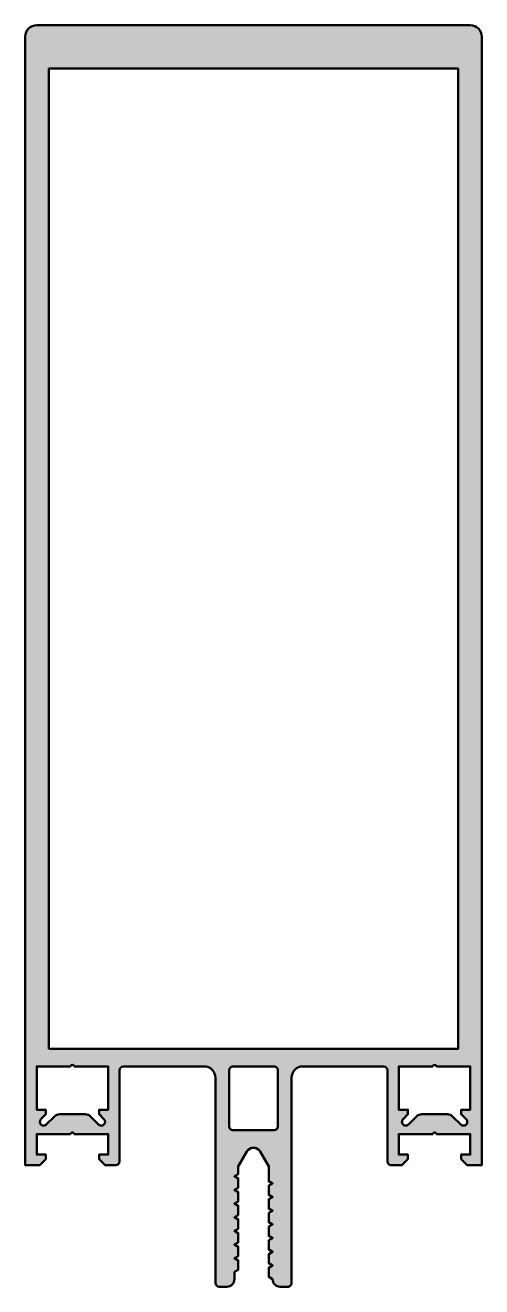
# Model space of a CAD drawing. Extents: x -30 to 30, y -16 to 150.
import ezdxf

# ---------------------------------------------------------------- set-up
doc = ezdxf.new("R2010")
doc.units = 0
doc.layers.add('0S-Alu contour', color=7, linetype='Continuous', lineweight=50)
doc.layers.add('0S-Alu hatch', color=252, linetype='Continuous', lineweight=25)

# ---------------------------------------------------------------- blocks, each defined once
blk = doc.blocks.new('324060__DA7AD60A_388D_4F4D_9008_A128CEB14BEE_')
at = {"layer": '0S-Alu hatch'}
h = blk.add_hatch(color=256, dxfattribs=at)
edge = h.paths.add_edge_path()
edge.add_arc((-28.50000000000007, 148.5000000000001), 1.500000000000014, 90, 180)
edge.add_line((-30.00000000000009, 148.5000000000001), (-30.00000000000007, 8.53e-14))
edge.add_line((-30.00000000000007, 8.53e-14), (-28.10000000000012, 8.53e-14))
edge.add_line((-28.10000000000012, 8.53e-14), (-27.30000000000003, 0.8000000000000113))
edge.add_line((-27.30000000000003, 0.8000000000000113), (-27.30000000000008, 1.400000000000034))
edge.add_line((-27.30000000000008, 1.400000000000034), (-28.50000000000007, 1.400000000000034))
edge.add_line((-28.50000000000007, 1.400000000000034), (-28.5000000000001, 4.099999999999994))
edge.add_line((-28.5000000000001, 4.099999999999994), (-24.0449489742784, 4.100000000000022))
edge.add_ellipse((-23.80000000000008, 4.049999999999982), major_axis=(-0.2500000000000059, 0), ratio=1, start_angle=191.5369590328246, end_angle=348.46304096717546, ccw=False)
edge.add_line((-23.55505102572177, 4.100000000000022), (-19.10000000000009, 4.100000000000022))
edge.add_line((-19.10000000000009, 4.100000000000022), (-19.10000000000009, 1.400000000000034))
edge.add_line((-19.10000000000009, 1.400000000000034), (-20.30000000000013, 1.400000000000034))
edge.add_line((-20.30000000000013, 1.400000000000034), (-20.30000000000015, 0.800000000000125))
edge.add_line((-20.30000000000015, 0.800000000000125), (-19.50000000000001, 0))
edge.add_line((-19.50000000000001, 0), (-18.10000000000008, 5.68e-14))
edge.add_arc((-18.1000000000001, 0.5000000000001137), 0.500000000000057, 270.0000000000025, 360)
edge.add_line((-17.60000000000004, 0.5000000000001137), (-17.60000000000009, 12.50000000000003))
edge.add_ellipse((-17.10000000000008, 12.50000000000006), major_axis=(-0.5000000000000107, 0), ratio=1, start_angle=270.00000000000284, end_angle=360, ccw=False)
edge.add_line((-17.10000000000011, 13.00000000000007), (-6.500000000000014, 12.99999999999994))
edge.add_ellipse((-6.500000000000009, 11.49999999999988), major_axis=(-1.500000000000056, 0), ratio=1, start_angle=180, end_angle=270.00000000000017, ccw=False)
edge.add_line((-4.99999999999995, 11.49999999999988), (-4.999999999999985, -15.49999999999988))
edge.add_arc((-4.499999999999928, -15.49999999999988), 0.500000000000057, 180, 270)
edge.add_line((-4.499999999999928, -15.99999999999994), (-3.500000000000056, -15.99999999999994))
edge.add_arc((-3.500000000000021, -14.99999999999988), 1.000000000000056, 269.999999999998, 360)
edge.add_line((-2.499999999999964, -14.99999999999988), (-2.499999999999957, -14.05277679671559))
edge.add_line((-2.499999999999957, -14.05277679671559), (-1.999999999999957, -13.76410166212076))
edge.add_line((-1.999999999999957, -13.76410166212076), (-1.999999999999985, -12.5414519313104))
edge.add_line((-1.999999999999985, -12.5414519313104), (-2.500000000000014, -12.25277679671558))
edge.add_line((-2.500000000000014, -12.25277679671558), (-1.999999999999985, -11.96410166212075))
edge.add_line((-1.999999999999985, -11.96410166212075), (-2, -10.74145193131045))
edge.add_line((-2, -10.74145193131045), (-2.499999999999957, -10.45277679671559))
edge.add_line((-2.499999999999957, -10.45277679671559), (-1.999999999999985, -10.16410166212077))
edge.add_line((-1.999999999999985, -10.16410166212077), (-1.999999999999985, -8.941451931310352))
edge.add_line((-1.999999999999985, -8.941451931310352), (-2.5, -8.652776796715585))
edge.add_line((-2.5, -8.652776796715585), (-1.999999999999985, -8.364101662120646))
edge.add_line((-1.999999999999985, -8.364101662120646), (-1.999999999999985, -7.141451931310456))
edge.add_line((-1.999999999999985, -7.141451931310456), (-2.499999999999985, -6.852776796715573))
edge.add_line((-2.499999999999985, -6.852776796715573), (-2.000000000000028, -6.564101662120719))
edge.add_line((-2.000000000000028, -6.564101662120719), (-1.999999999999928, -5.341451931310416))
edge.add_line((-1.999999999999928, -5.341451931310416), (-2.499999999999985, -5.052776796715505))
edge.add_line((-2.499999999999985, -5.052776796715505), (-1.999999999999985, -4.764101662120822))
edge.add_line((-1.999999999999985, -4.764101662120822), (-1.999999999999985, -3.541451931310348))
edge.add_line((-1.999999999999985, -3.541451931310348), (-2.500000000000028, -3.252776796715579))
edge.add_line((-2.500000000000028, -3.252776796715579), (-2, -2.964101662120754))
edge.add_line((-2, -2.964101662120754), (-2, -1.741451931310308))
edge.add_line((-2, -1.741451931310308), (-2.499999999999971, -1.452776796715539))
edge.add_line((-2.499999999999971, -1.452776796715539), (-1.999999999999985, -1.164101662120771))
edge.add_line((-1.999999999999985, -1.164101662120771), (-1.999999999999985, -0.1641016621207996))
edge.add_line((-1.999999999999985, -0.1641016621207996), (-0.8660253585605062, 1.800000000000125))
edge.add_ellipse((4.52239735e-08, 1.300000000000039), major_axis=(-1.000000000000078, 0), ratio=1, start_angle=209.9999999999993, end_angle=329.99999999999693, ccw=False)
edge.add_line((0.8660254490084867, 1.800000000000068), (1.999999999999928, -0.1641015681547344))
edge.add_line((1.999999999999928, -0.1641015681547344), (1.999999999999928, -2.111324865405066))
edge.add_line((1.999999999999928, -2.111324865405066), (2.499999999999971, -2.399999999999863))
edge.add_line((2.499999999999971, -2.399999999999863), (1.9999999999999, -2.688675134594518))
edge.add_line((1.9999999999999, -2.688675134594518), (1.999999999999957, -3.911324865405049))
edge.add_line((1.999999999999957, -3.911324865405049), (2.499999999999985, -4.199999999999931))
edge.add_line((2.499999999999985, -4.199999999999931), (1.999999999999872, -4.488675134594643))
edge.add_line((1.999999999999872, -4.488675134594643), (1.999999999999857, -5.71132486540506))
edge.add_line((1.999999999999857, -5.71132486540506), (2.499999999999985, -5.999999999999943))
edge.add_line((2.499999999999985, -5.999999999999943), (1.9999999999999, -6.288675134594626))
edge.add_line((1.9999999999999, -6.288675134594626), (1.999999999999928, -7.511324865405129))
edge.add_line((1.999999999999928, -7.511324865405129), (2.499999999999943, -7.799999999999926))
edge.add_line((2.499999999999943, -7.799999999999926), (1.999999999999857, -8.088675134594752))
edge.add_line((1.999999999999857, -8.088675134594752), (1.999999999999857, -9.311324865405027))
edge.add_line((1.999999999999857, -9.311324865405027), (2.499999999999985, -9.599999999999852))
edge.add_line((2.499999999999985, -9.599999999999852), (1.999999999999914, -9.88867513459462))
edge.add_line((1.999999999999914, -9.88867513459462), (1.999999999999928, -11.11132486540515))
edge.add_line((1.999999999999928, -11.11132486540515), (2.499999999999985, -11.39999999999995))
edge.add_line((2.499999999999985, -11.39999999999995), (1.999999999999872, -11.68867513459469))
edge.add_line((1.999999999999872, -11.68867513459469), (1.999999999999872, -12.91132486540505))
edge.add_line((1.999999999999872, -12.91132486540505), (2.499999999999957, -13.19999999999999))
edge.add_line((2.499999999999957, -13.19999999999999), (1.999999999999928, -13.4886751345947))
edge.add_line((1.999999999999928, -13.4886751345947), (1.999999999999928, -14.71132486540523))
edge.add_line((1.999999999999928, -14.71132486540523), (2.499999999999701, -14.9999999999998))
edge.add_arc((3.499999999999822, -14.99999999999974), 1.00000000000012, 180, 270.0000000000029)
edge.add_line((3.499999999999872, -15.99999999999986), (4.500000000000042, -15.99999999999994))
edge.add_arc((4.500000000000056, -15.5), 0.4999999999999432, 269.9999999999984, 360)
edge.add_line((5, -15.5), (4.9999999999999, 11.49999999999994))
edge.add_ellipse((6.499999999999962, 11.49999999999997), major_axis=(-1.500000000000061, 0), ratio=1, start_angle=270.00000000000074, end_angle=360, ccw=False)
edge.add_line((6.499999999999943, 13.00000000000003), (17.09999999999993, 13.00000000000008))
edge.add_ellipse((17.09999999999988, 12.5), major_axis=(-0.5000000000000872, 0), ratio=1, start_angle=180, end_angle=269.99999999999386, ccw=False)
edge.add_line((17.59999999999997, 12.5), (17.59999999999989, 0.5))
edge.add_arc((18.09999999999995, 0.500000000000057), 0.5000000000000675, 180, 270.0000000000069)
edge.add_line((18.10000000000001, -1.07e-14), (19.49999999999986, 2.84e-14))
edge.add_line((19.49999999999986, 2.84e-14), (20.30000000000005, 0.8000000000001248))
edge.add_line((20.30000000000005, 0.8000000000001248), (20.29999999999994, 1.40000000000009))
edge.add_line((20.29999999999994, 1.40000000000009), (19.09999999999994, 1.399999999999977))
edge.add_line((19.09999999999994, 1.399999999999977), (19.09999999999995, 4.099999999999994))
edge.add_line((19.09999999999995, 4.099999999999994), (23.55505102572163, 4.100000000000022))
edge.add_ellipse((23.79999999999994, 4.049999999999982), major_axis=(-0.2500000000000059, 0), ratio=1, start_angle=191.5369590328246, end_angle=348.46304096717546, ccw=False)
edge.add_line((24.04494897427826, 4.100000000000022), (28.49999999999992, 4.100000000000022))
edge.add_line((28.49999999999992, 4.100000000000022), (28.49999999999992, 1.400000000000034))
edge.add_line((28.49999999999992, 1.400000000000034), (27.29999999999994, 1.400000000000034))
edge.add_line((27.29999999999994, 1.400000000000034), (27.29999999999994, 0.799999999999983))
edge.add_line((27.29999999999994, 0.799999999999983), (28.10000000000002, 5.68e-14))
edge.add_line((28.10000000000002, 5.68e-14), (29.99999999999993, 0))
edge.add_line((29.99999999999993, 0), (29.99999999999993, 148.5))
edge.add_arc((28.49999999999995, 148.5), 1.499999999999982, 0, 90.00000000000067)
edge.add_line((28.49999999999993, 150), (-28.50000000000007, 150.0000000000001))
h.paths.add_polyline_path([(-26.90000000000005, 15.30000000000001), (-26.90000000000012, 144.3), (26.89999999999991, 144.3), (26.8999999999999, 15.30000000000015)])
edge = h.paths.add_edge_path()
edge.add_line((-23.55505102572177, 13.00000000000006), (-19.10000000000009, 13.00000000000003))
edge.add_line((-19.10000000000009, 13.00000000000003), (-19.10000000000009, 7.300000000000068))
edge.add_line((-19.10000000000009, 7.300000000000068), (-20.30000000000008, 7.300000000000068))
edge.add_line((-20.30000000000008, 7.300000000000068), (-20.30000000000014, 6.700000000000073))
edge.add_line((-20.30000000000014, 6.700000000000073), (-19.65355339059347, 6.053553390593378))
edge.add_ellipse((-20.00710678118676, 5.700000000000073), major_axis=(-0.5000000000000342, 0), ratio=1, start_angle=45.000000000005684, end_angle=225.0000000000012, ccw=False)
edge.add_line((-20.36066017178002, 5.34644660940674), (-21.4213203435598, 6.407106781186598))
edge.add_arc((-22.12842712474638, 5.69999999999996), 1.000000000000085, 45.0000000000023, 90.0000000000016)
edge.add_line((-22.12842712474641, 6.700000000000045), (-25.47157287525364, 6.700000000000045))
edge.add_arc((-25.47157287525369, 5.699999999999619), 1.00000000000042, 89.99999999999756, 134.999999999996)
edge.add_line((-26.17867965644048, 6.407106781186513), (-27.23933982822014, 5.346446609406712))
edge.add_ellipse((-27.59289321881344, 5.700000000000045), major_axis=(-0.5000000000000493, 0), ratio=1, start_angle=-44.999999999999375, end_angle=134.9999999999972, ccw=False)
edge.add_line((-27.94644660940675, 6.05355339059335), (-27.30000000000008, 6.700000000000073))
edge.add_line((-27.30000000000008, 6.700000000000073), (-27.30000000000008, 7.300000000000068))
edge.add_line((-27.30000000000008, 7.300000000000068), (-28.50000000000013, 7.300000000000068))
edge.add_line((-28.50000000000013, 7.300000000000068), (-28.50000000000001, 13.00000000000008))
edge.add_line((-28.50000000000001, 13.00000000000008), (-24.0449489742784, 13.00000000000006))
edge.add_ellipse((-23.80000000000008, 12.95000000000001), major_axis=(-0.2500000000000059, 0), ratio=1, start_angle=191.5369590328246, end_angle=348.46304096717546, ccw=False)
edge = h.paths.add_edge_path()
edge.add_line((3.199999999999974, 12.5), (3.199999999999945, 5.100000000000022))
edge.add_ellipse((2.69999999999996, 5.100000000000022), major_axis=(-0.5, 0), ratio=1, start_angle=90.00000000000159, end_angle=180, ccw=False)
edge.add_line((2.699999999999974, 4.600000000000022), (-2.699999999999974, 4.599999999999965))
edge.add_ellipse((-2.699999999999938, 5.099999999999937), major_axis=(-0.4999999999999503, 0), ratio=1, start_angle=0, end_angle=89.99999999999591, ccw=False)
edge.add_line((-3.199999999999889, 5.099999999999937), (-3.200000000000002, 12.49999999999997))
edge.add_ellipse((-2.69999999999996, 12.5), major_axis=(-0.500000000000057, 0), ratio=1, start_angle=270.0000000000049, end_angle=360, ccw=False)
edge.add_line((-2.700000000000002, 13.00000000000006), (2.699999999999889, 13))
edge.add_ellipse((2.699999999999931, 12.49999999999994), major_axis=(-0.5000000000000427, 0), ratio=1, start_angle=180, end_angle=270.0000000000049, ccw=False)
edge = h.paths.add_edge_path()
edge.add_line((24.04494897427826, 13.00000000000006), (28.49999999999993, 13.00000000000003))
edge.add_line((28.49999999999993, 13.00000000000003), (28.49999999999993, 7.300000000000068))
edge.add_line((28.49999999999993, 7.300000000000068), (27.29999999999994, 7.300000000000039))
edge.add_line((27.29999999999994, 7.300000000000039), (27.29999999999994, 6.700000000000017))
edge.add_line((27.29999999999994, 6.700000000000017), (27.94644660940644, 6.053553390593407))
edge.add_ellipse((27.59289321881321, 5.700000000000045), major_axis=(-0.4999999999999991, 0), ratio=1, start_angle=45.00000000000978, end_angle=225.000000000011, ccw=False)
edge.add_line((27.23933982822, 5.346446609406712), (26.17867965644017, 6.407106781186627))
edge.add_arc((25.47157287525353, 5.69999999999996), 1.000000000000142, 45.00000000000116, 90.0000000000016)
edge.add_line((25.4715728752535, 6.700000000000102), (22.1284271247461, 6.699999999999988))
edge.add_arc((22.12842712474612, 5.700000000000045), 0.9999999999999465, 90.0000000000016, 135.0000000000012)
edge.add_line((21.4213203435596, 6.40710678118654), (20.36066017177994, 5.346446609406768))
edge.add_ellipse((20.00710678118662, 5.700000000000045), major_axis=(-0.5000000000000745, 0), ratio=1, start_angle=-44.99999999999659, end_angle=135.0000000000036, ccw=False)
edge.add_line((19.65355339059327, 6.05355339059335), (20.3, 6.699999999999988))
edge.add_line((20.3, 6.699999999999988), (20.3, 7.300000000000068))
edge.add_line((20.3, 7.300000000000068), (19.09999999999995, 7.300000000000096))
edge.add_line((19.09999999999995, 7.300000000000096), (19.09999999999995, 13.00000000000003))
edge.add_line((19.09999999999995, 13.00000000000003), (23.55505102572163, 13.00000000000006))
edge.add_ellipse((23.79999999999994, 12.95000000000001), major_axis=(-0.2500000000000059, 0), ratio=1, start_angle=191.5369590328246, end_angle=348.46304096717546, ccw=False)
at = {"layer": '0S-Alu contour', "color": 7}
for points in [[(28.49999999999993, 150), (-28.50000000000007, 150.0000000000001)], [(-30.00000000000009, 148.5000000000001), (-30.00000000000007, 8.53e-14), (-28.10000000000012, 8.53e-14), (-27.30000000000003, 0.8000000000000113), (-27.30000000000008, 1.400000000000034), (-28.50000000000007, 1.400000000000034), (-28.5000000000001, 4.099999999999994), (-24.0449489742784, 4.100000000000022)], [(24.04494897427826, 4.100000000000022), (28.49999999999992, 4.100000000000022), (28.49999999999992, 1.400000000000034), (27.29999999999994, 1.400000000000034), (27.29999999999994, 0.799999999999983), (28.10000000000002, 5.68e-14), (29.99999999999993, 0), (29.99999999999993, 148.5)], [(-26.90000000000005, 15.30000000000001), (-26.90000000000012, 144.3), (26.89999999999991, 144.3), (26.8999999999999, 15.30000000000015), (-26.90000000000005, 15.30000000000001)], [(-27.94644660940675, 6.05355339059335), (-27.30000000000008, 6.700000000000073), (-27.30000000000008, 7.300000000000068), (-28.50000000000013, 7.300000000000068), (-28.50000000000001, 13.00000000000008), (-24.0449489742784, 13.00000000000006)], [(-23.55505102572177, 13.00000000000006), (-19.10000000000009, 13.00000000000003), (-19.10000000000009, 7.300000000000068), (-20.30000000000008, 7.300000000000068), (-20.30000000000014, 6.700000000000073), (-19.65355339059347, 6.053553390593378)], [(-17.60000000000004, 0.5000000000001137), (-17.60000000000009, 12.50000000000003)], [(-17.10000000000011, 13.00000000000007), (-6.500000000000014, 12.99999999999994)], [(-3.199999999999889, 5.099999999999937), (-3.200000000000002, 12.49999999999997)], [(-2.700000000000002, 13.00000000000006), (2.699999999999889, 13)], [(3.199999999999974, 12.5), (3.199999999999945, 5.100000000000022)], [(6.499999999999943, 13.00000000000003), (17.09999999999993, 13.00000000000008)], [(17.59999999999997, 12.5), (17.59999999999989, 0.5)], [(19.65355339059327, 6.05355339059335), (20.3, 6.699999999999988), (20.3, 7.300000000000068), (19.09999999999995, 7.300000000000096), (19.09999999999995, 13.00000000000003), (23.55505102572163, 13.00000000000006)], [(24.04494897427826, 13.00000000000006), (28.49999999999993, 13.00000000000003), (28.49999999999993, 7.300000000000068), (27.29999999999994, 7.300000000000039), (27.29999999999994, 6.700000000000017), (27.94644660940644, 6.053553390593407)], [(-4.99999999999995, 11.49999999999988), (-4.999999999999985, -15.49999999999988)], [(5, -15.5), (4.9999999999999, 11.49999999999994)], [(-22.12842712474641, 6.700000000000045), (-25.47157287525364, 6.700000000000045)], [(25.4715728752535, 6.700000000000102), (22.1284271247461, 6.699999999999988)], [(-26.17867965644048, 6.407106781186513), (-27.23933982822014, 5.346446609406712)], [(-20.36066017178002, 5.34644660940674), (-21.4213203435598, 6.407106781186598)], [(21.4213203435596, 6.40710678118654), (20.36066017177994, 5.346446609406768)], [(27.23933982822, 5.346446609406712), (26.17867965644017, 6.407106781186627)], [(-23.55505102572177, 4.100000000000022), (-19.10000000000009, 4.100000000000022), (-19.10000000000009, 1.400000000000034), (-20.30000000000013, 1.400000000000034), (-20.30000000000015, 0.800000000000125), (-19.50000000000001, 0), (-18.10000000000008, 5.68e-14)], [(2.699999999999974, 4.600000000000022), (-2.699999999999974, 4.599999999999965)], [(18.10000000000001, -1.07e-14), (19.49999999999986, 2.84e-14), (20.30000000000005, 0.8000000000001248), (20.29999999999994, 1.40000000000009), (19.09999999999994, 1.399999999999977), (19.09999999999995, 4.099999999999994), (23.55505102572163, 4.100000000000022)], [(-2.499999999999964, -14.99999999999988), (-2.499999999999957, -14.05277679671559), (-1.999999999999957, -13.76410166212076), (-1.999999999999985, -12.5414519313104), (-2.500000000000014, -12.25277679671558), (-1.999999999999985, -11.96410166212075), (-2, -10.74145193131045), (-2.499999999999957, -10.45277679671559), (-1.999999999999985, -10.16410166212077), (-1.999999999999985, -8.941451931310352), (-2.5, -8.652776796715585), (-1.999999999999985, -8.364101662120646), (-1.999999999999985, -7.141451931310456), (-2.499999999999985, -6.852776796715573), (-2.000000000000028, -6.564101662120719), (-1.999999999999928, -5.341451931310416), (-2.499999999999985, -5.052776796715505), (-1.999999999999985, -4.764101662120822), (-1.999999999999985, -3.541451931310348), (-2.500000000000028, -3.252776796715579), (-2, -2.964101662120754), (-2, -1.741451931310308), (-2.499999999999971, -1.452776796715539), (-1.999999999999985, -1.164101662120771), (-1.999999999999985, -0.1641016621207996), (-0.8660253585605062, 1.800000000000125)], [(0.8660254490084867, 1.800000000000068), (1.999999999999928, -0.1641015681547344), (1.999999999999928, -2.111324865405066), (2.499999999999971, -2.399999999999863), (1.9999999999999, -2.688675134594518), (1.999999999999957, -3.911324865405049), (2.499999999999985, -4.199999999999931), (1.999999999999872, -4.488675134594643), (1.999999999999857, -5.71132486540506), (2.499999999999985, -5.999999999999943), (1.9999999999999, -6.288675134594626), (1.999999999999928, -7.511324865405129), (2.499999999999943, -7.799999999999926), (1.999999999999857, -8.088675134594752), (1.999999999999857, -9.311324865405027), (2.499999999999985, -9.599999999999852), (1.999999999999914, -9.88867513459462), (1.999999999999928, -11.11132486540515), (2.499999999999985, -11.39999999999995), (1.999999999999872, -11.68867513459469), (1.999999999999872, -12.91132486540505), (2.499999999999957, -13.19999999999999), (1.999999999999928, -13.4886751345947), (1.999999999999928, -14.71132486540523), (2.499999999999701, -14.9999999999998)], [(-4.499999999999928, -15.99999999999994), (-3.500000000000056, -15.99999999999994)], [(3.499999999999872, -15.99999999999986), (4.500000000000042, -15.99999999999994)]]:
    blk.add_lwpolyline(points, dxfattribs=at)
for centre, radius, start, end in [((-28.50000000000007, 148.5000000000001), 1.500000000000014, 90, 180), ((28.49999999999995, 148.5), 1.499999999999982, 0, 90.00000000000067), ((-25.47157287525369, 5.699999999999619), 1.00000000000042, 89.99999999999756, 134.999999999996), ((-22.12842712474638, 5.69999999999996), 1.000000000000085, 45.0000000000023, 90.0000000000016), ((22.12842712474612, 5.700000000000045), 0.9999999999999465, 90.0000000000016, 135.0000000000012), ((25.47157287525353, 5.69999999999996), 1.000000000000142, 45.00000000000116, 90.0000000000016), ((-18.1000000000001, 0.5000000000001137), 0.500000000000057, 270.0000000000025, 0), ((18.09999999999995, 0.500000000000057), 0.5000000000000675, 180, 270.0000000000069), ((-4.499999999999928, -15.49999999999988), 0.500000000000057, 180, 270), ((-3.500000000000021, -14.99999999999988), 1.000000000000056, 269.999999999998, 0), ((3.499999999999822, -14.99999999999974), 1.00000000000012, 180, 270.0000000000029), ((4.500000000000056, -15.5), 0.4999999999999432, 269.9999999999984, 0)]:
    blk.add_arc(centre, radius, start, end, dxfattribs=at)
at = {"layer": '0S-Alu contour', "color": 7, "extrusion": (0, 0, -1)}
for centre, radius, start, end in [((23.80000000000008, 12.95000000000001), 0.2500000000000059, 11.53695903282453, 168.4630409671754), ((17.10000000000008, 12.50000000000006), 0.5000000000000107, 0, 89.99999999999714), ((6.500000000000009, 11.49999999999988), 1.500000000000056, 89.99999999999984, 180), ((2.69999999999996, 12.5), 0.500000000000057, 0, 89.99999999999511), ((-2.699999999999931, 12.49999999999994), 0.5000000000000427, 89.99999999999511, 180), ((-6.499999999999962, 11.49999999999997), 1.500000000000062, 0, 89.99999999999928), ((-17.09999999999988, 12.5), 0.5000000000000872, 90.00000000000612, 180), ((-23.79999999999994, 12.95000000000001), 0.2500000000000059, 11.53695903282453, 168.4630409671754), ((27.59289321881344, 5.700000000000045), 0.5000000000000493, 225.0000000000029, 44.99999999999943), ((20.00710678118676, 5.700000000000073), 0.5000000000000342, 134.9999999999988, 314.9999999999943), ((2.699999999999938, 5.099999999999937), 0.4999999999999503, 270.0000000000041, 0), ((-2.69999999999996, 5.100000000000022), 0.5, 180, 269.9999999999984), ((-20.00710678118662, 5.700000000000045), 0.5000000000000745, 224.9999999999965, 44.99999999999655), ((-27.59289321881321, 5.700000000000045), 0.4999999999999991, 134.999999999989, 314.9999999999902), ((23.80000000000008, 4.049999999999982), 0.2500000000000059, 11.53695903282453, 168.4630409671754), ((-23.79999999999994, 4.049999999999982), 0.2500000000000059, 11.53695903282453, 168.4630409671754), ((-4.52239735e-08, 1.300000000000039), 1.000000000000078, 30.00000000000306, 150.0000000000007)]:
    blk.add_arc(centre, radius, start, end, dxfattribs=at)
blk = doc.blocks.new('324060__01FE23EB_4AF4_4CBF_83F3_10E19CCBA9CA_')
at = {"layer": '0S-Alu contour', "color": 7}
blk.add_blockref('324060__DA7AD60A_388D_4F4D_9008_A128CEB14BEE_', (0, 0), dxfattribs=at)

msp = doc.modelspace()

# ---------------------------------------------------------------- block references
at = {"layer": '0S-Alu contour', "color": 7}
msp.add_blockref('324060__01FE23EB_4AF4_4CBF_83F3_10E19CCBA9CA_', (0, 0), dxfattribs=at)

doc.saveas('drawing.dxf')
